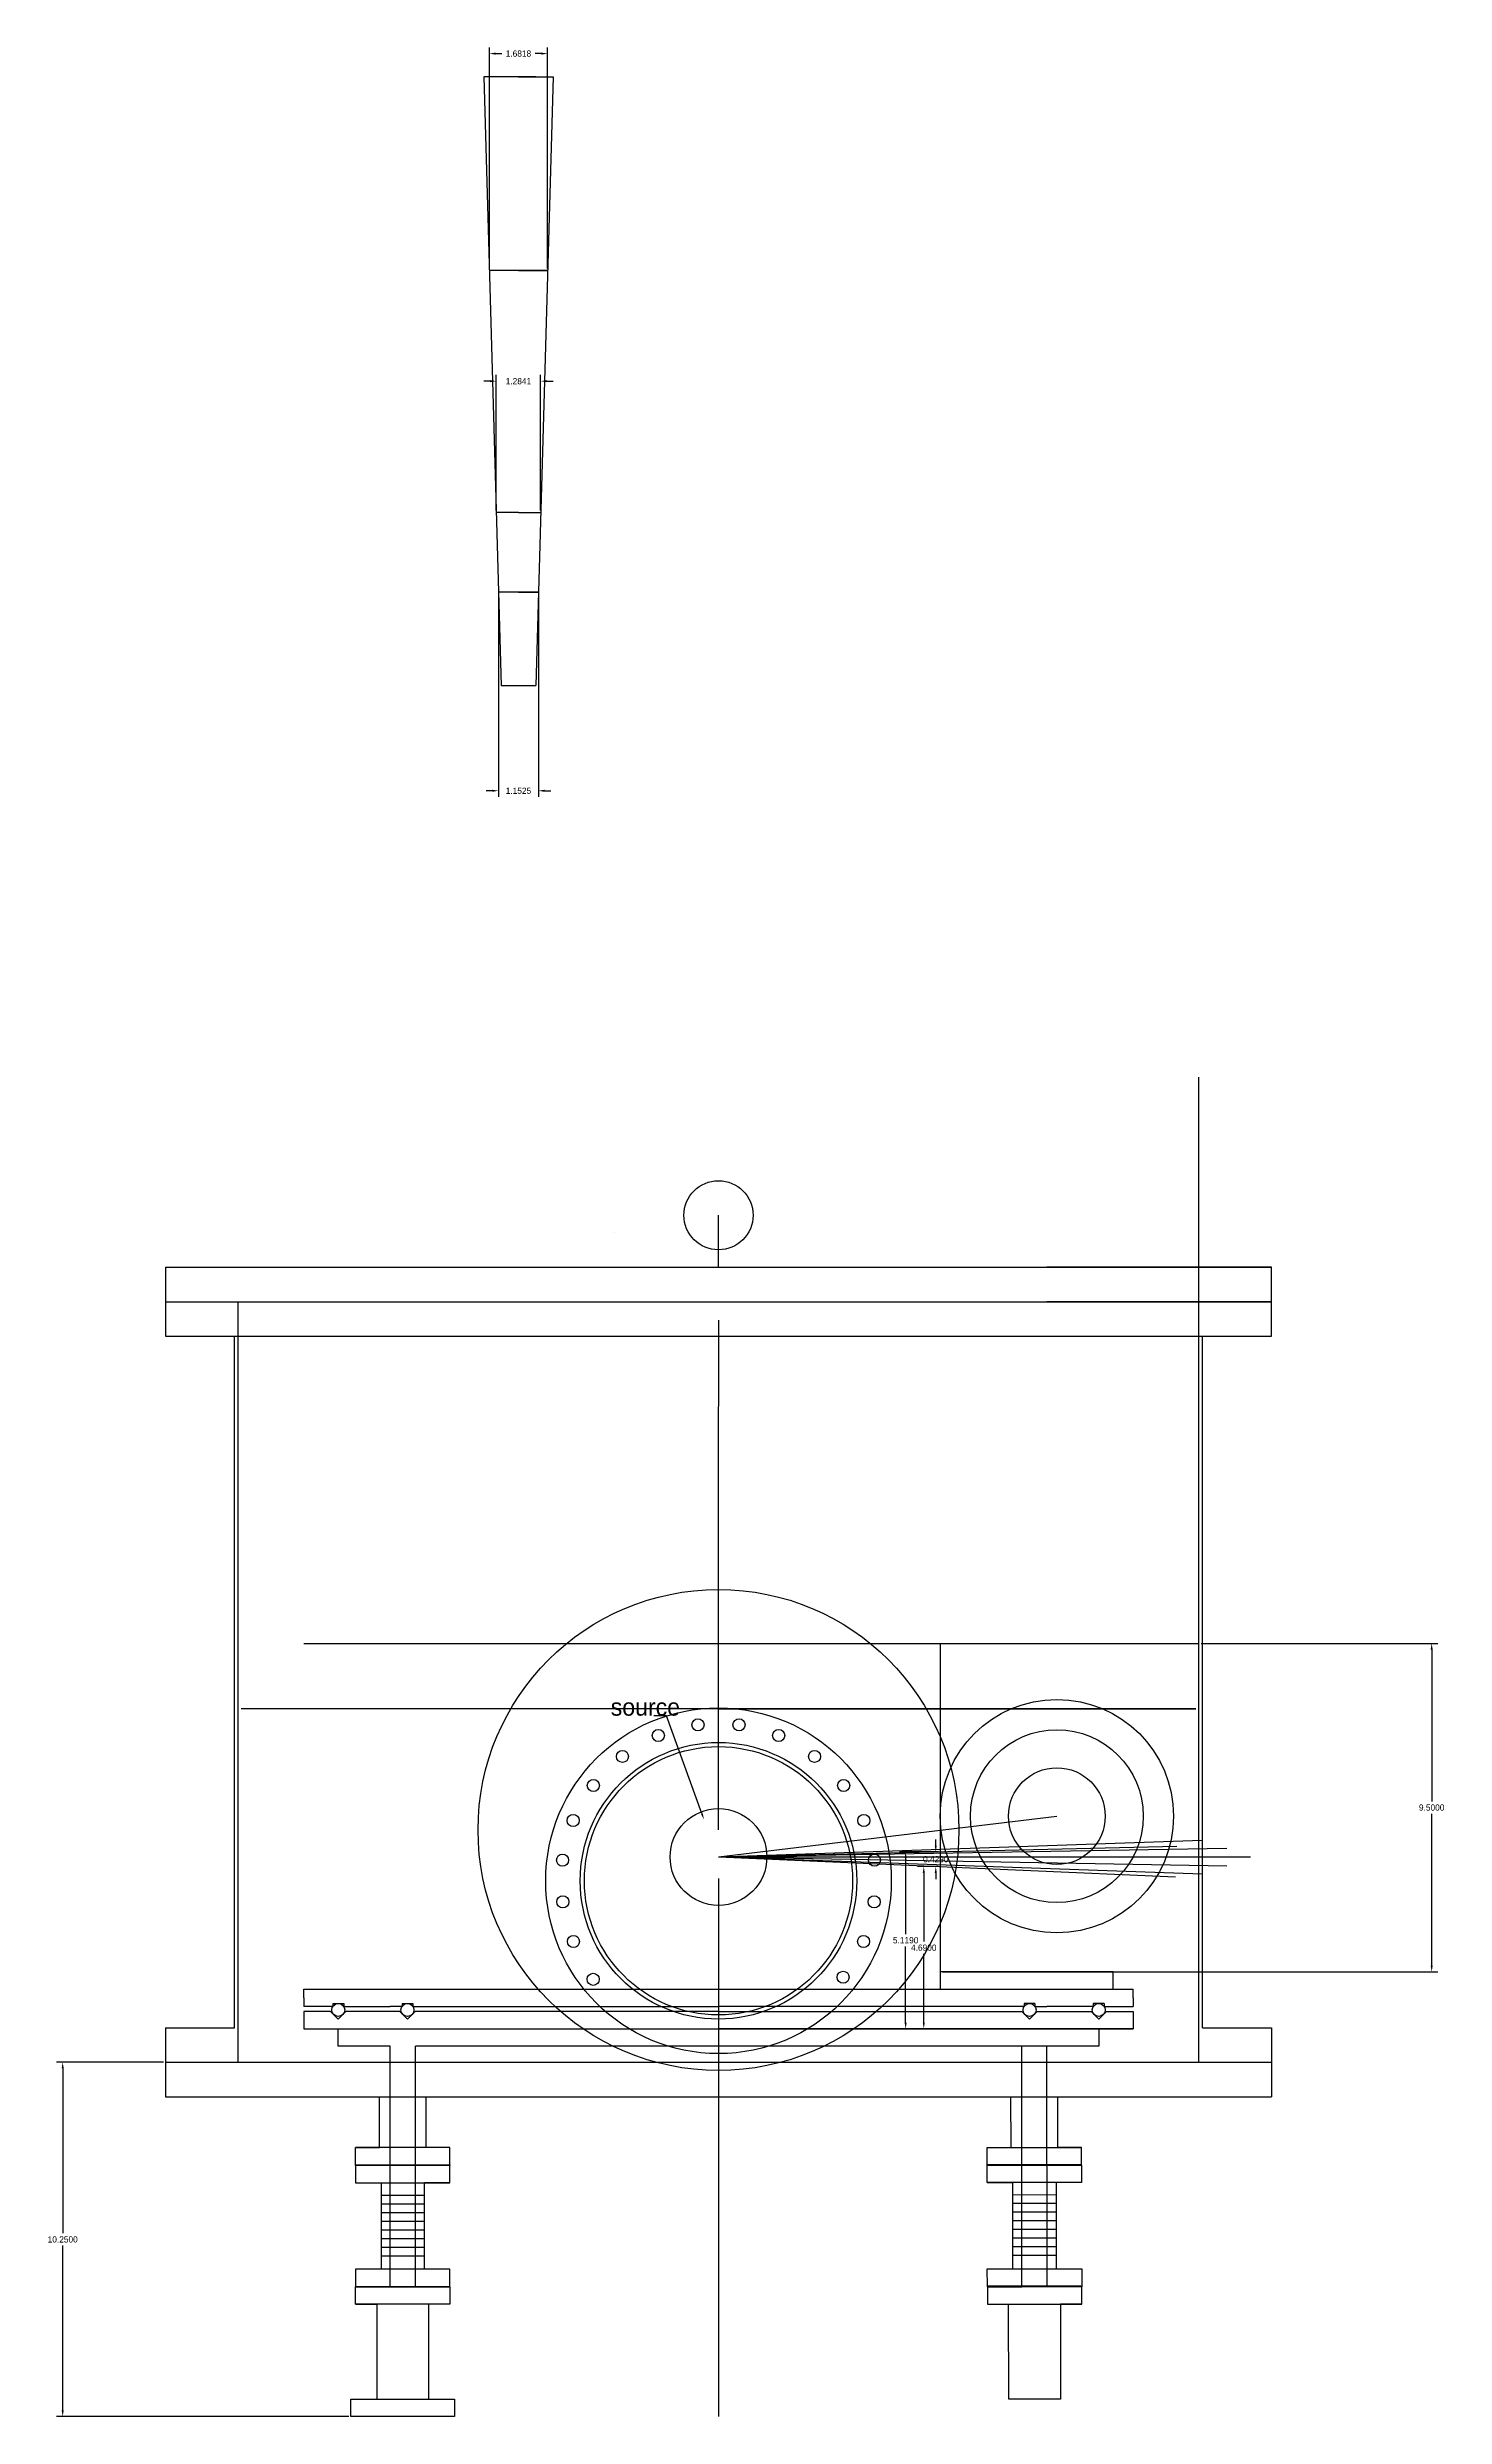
# Model space of a CAD drawing. Header units: inches. Extents: x -116 to 250, y -199 to 80.
# Drawn here: x -17 to 23.4, y -199.4 to -130.9 of the extents above; entities that cross this region are included whole.
import ezdxf
from ezdxf import colors
from ezdxf.entities.mleader import LeaderData, LeaderLine
from ezdxf.math import Vec2, Vec3

# ---------------------------------------------------------------- set-up
doc = ezdxf.new("R2010")
doc.units = ezdxf.units.IN
doc.header["$MEASUREMENT"] = 0
doc.dimstyles.get("Standard").update_dxf_attribs({"dimtxt": 0.18, "dimasz": 0.18, "dimexe": 0.18, "dimexo": 0.0625, "dimgap": 0.09, "dimtad": 0, "dimtih": 1, "dimtoh": 1, "dimdec": 4, "dimzin": 0, "dimdsep": 46, "dimtxsty": 'Standard', "dimcen": 0.09, "dimadec": 0, "dimazin": 0, "dimtfac": 1, "dimtdec": 4, "dimtofl": 0, "dimtmove": 0, "dimatfit": 3, "dimfxl": 1, "dimtolj": 1, "dimtzin": 0, "dimarcsym": 0})

# ---------------------------------------------------------------- blocks, each defined once
blk = doc.blocks.new('*D52')
at = {"color": 0, "lineweight": -2, "transparency": 16777216}
for p, q in [((-3.935, -146.718), (-3.935, -152.584)), ((-2.783, -146.751), (-2.783, -152.584)), ((-4.115, -152.404), (-4.295, -152.404)), ((-2.603, -152.404), (-2.423, -152.404))]:
    blk.add_line(p, q, dxfattribs=at)
at = {"color": 0, "transparency": 16777216}
for points in [[(-4.115, -152.374), (-4.115, -152.434), (-3.935, -152.404)], [(-2.603, -152.374), (-2.603, -152.434), (-2.783, -152.404)]]:
    blk.add_solid(points, dxfattribs=at)
at = {"layer": 'Defpoints', "color": 0, "transparency": 16777216}
for p in [(-3.935, -146.656), (-2.783, -146.689), (-2.783, -152.404)]:
    blk.add_point(p, dxfattribs=at)
at = {"color": 0, "transparency": 16777216, "insert": (-3.359, -152.404), "char_height": 0.18, "attachment_point": 5}
blk.add_mtext('\\A1;1.1525', dxfattribs=at)
blk = doc.blocks.new('*D53')
at = {"color": 0, "lineweight": -2, "transparency": 16777216}
for p, q in [((-4.001, -144.293), (-4.001, -140.376)), ((-2.717, -144.293), (-2.717, -140.376)), ((-4.181, -140.556), (-4.361, -140.556)), ((-2.537, -140.556), (-2.357, -140.556))]:
    blk.add_line(p, q, dxfattribs=at)
at = {"color": 0, "transparency": 16777216}
for points in [[(-4.181, -140.526), (-4.181, -140.586), (-4.001, -140.556)], [(-2.537, -140.526), (-2.537, -140.586), (-2.717, -140.556)]]:
    blk.add_solid(points, dxfattribs=at)
at = {"layer": 'Defpoints', "color": 0, "transparency": 16777216}
for p in [(-2.717, -140.556), (-4.001, -144.356), (-2.717, -144.356)]:
    blk.add_point(p, dxfattribs=at)
at = {"color": 0, "transparency": 16777216, "insert": (-3.359, -140.556), "char_height": 0.18, "attachment_point": 5}
blk.add_mtext('\\A1;1.2841', dxfattribs=at)
blk = doc.blocks.new('*D54')
at = {"color": 0, "lineweight": -2, "transparency": 16777216}
for p, q in [((-4.2, -137.293), (-4.2, -130.901)), ((-4.02, -131.081), (-3.839, -131.081)), ((-2.698, -131.081), (-2.879, -131.081)), ((-2.518, -137.293), (-2.518, -130.901))]:
    blk.add_line(p, q, dxfattribs=at)
at = {"color": 0, "transparency": 16777216}
for points in [[(-4.02, -131.051), (-4.02, -131.111), (-4.2, -131.081)], [(-2.698, -131.051), (-2.698, -131.111), (-2.518, -131.081)]]:
    blk.add_solid(points, dxfattribs=at)
at = {"layer": 'Defpoints', "color": 0, "transparency": 16777216}
for p in [(-2.518, -131.081), (-4.2, -137.356), (-2.518, -137.356)]:
    blk.add_point(p, dxfattribs=at)
at = {"color": 0, "transparency": 16777216, "insert": (-3.359, -131.081), "char_height": 0.18, "attachment_point": 5}
blk.add_mtext('\\A1;1.6818', dxfattribs=at)
blk = doc.blocks.new('*D55')
at = {"color": 0, "lineweight": -2, "transparency": 16777216}
for p, q in [((-13.633, -189.183), (-16.725, -189.183)), ((-16.545, -189.363), (-16.545, -194.128)), ((-16.545, -199.253), (-16.545, -194.488)), ((-8.268, -199.433), (-16.725, -199.433))]:
    blk.add_line(p, q, dxfattribs=at)
at = {"color": 0, "transparency": 16777216}
for points in [[(-16.575, -189.363), (-16.515, -189.363), (-16.545, -189.183)], [(-16.575, -199.253), (-16.515, -199.253), (-16.545, -199.433)]]:
    blk.add_solid(points, dxfattribs=at)
at = {"layer": 'Defpoints', "color": 0, "transparency": 16777216}
for p in [(-13.571, -189.183), (-16.545, -199.433), (-8.206, -199.433)]:
    blk.add_point(p, dxfattribs=at)
at = {"color": 0, "transparency": 16777216, "insert": (-16.545, -194.308), "char_height": 0.18, "attachment_point": 5}
blk.add_mtext('\\A1;10.2500', dxfattribs=at)
blk = doc.blocks.new('*D105')
at = {"color": 0, "lineweight": -2, "transparency": 16777216}
for p, q in [((16.392, -177.066), (23.243, -177.066)), ((23.063, -177.246), (23.063, -181.636)), ((23.063, -186.386), (23.063, -181.996)), ((8.906, -186.566), (23.243, -186.566))]:
    blk.add_line(p, q, dxfattribs=at)
at = {"color": 0, "transparency": 16777216}
for points in [[(23.033, -177.246), (23.093, -177.246), (23.063, -177.066)], [(23.033, -186.386), (23.093, -186.386), (23.063, -186.566)]]:
    blk.add_solid(points, dxfattribs=at)
at = {"layer": 'Defpoints', "color": 0, "transparency": 16777216}
for p in [(16.329, -177.066), (8.844, -186.566), (23.063, -186.566)]:
    blk.add_point(p, dxfattribs=at)
at = {"color": 0, "transparency": 16777216, "insert": (23.063, -181.816), "char_height": 0.18, "attachment_point": 5}
blk.add_mtext('\\A1;9.5000', dxfattribs=at)
blk = doc.blocks.new('*D106')
at = {"color": 0, "lineweight": -2, "transparency": 16777216}
for p, q in [((8.781, -183.524), (8.188, -183.524)), ((8.368, -183.704), (8.368, -185.689)), ((8.368, -188.034), (8.368, -186.049)), ((13.367, -188.214), (8.188, -188.214))]:
    blk.add_line(p, q, dxfattribs=at)
at = {"color": 0, "transparency": 16777216}
for points in [[(8.338, -183.704), (8.398, -183.704), (8.368, -183.524)], [(8.338, -188.034), (8.398, -188.034), (8.368, -188.214)]]:
    blk.add_solid(points, dxfattribs=at)
at = {"layer": 'Defpoints', "color": 0, "transparency": 16777216}
for p in [(8.368, -183.524), (8.844, -183.524), (13.429, -188.214)]:
    blk.add_point(p, dxfattribs=at)
at = {"color": 0, "transparency": 16777216, "insert": (8.368, -185.869), "char_height": 0.18, "attachment_point": 5}
blk.add_mtext('\\A1;4.6900', dxfattribs=at)
blk = doc.blocks.new('*D109')
at = {"color": 0, "lineweight": -2, "transparency": 16777216}
for p, q in [((8.781, -183.095), (7.663, -183.095)), ((7.843, -183.275), (7.843, -185.475)), ((7.843, -188.034), (7.843, -185.835)), ((8.306, -188.214), (7.663, -188.214))]:
    blk.add_line(p, q, dxfattribs=at)
at = {"color": 0, "transparency": 16777216}
for points in [[(7.813, -183.275), (7.873, -183.275), (7.843, -183.095)], [(7.813, -188.034), (7.873, -188.034), (7.843, -188.214)]]:
    blk.add_solid(points, dxfattribs=at)
at = {"layer": 'Defpoints', "color": 0, "transparency": 16777216}
for p in [(7.843, -183.095), (8.844, -183.095), (8.368, -188.214)]:
    blk.add_point(p, dxfattribs=at)
at = {"color": 0, "transparency": 16777216, "insert": (7.843, -185.655), "char_height": 0.18, "attachment_point": 5}
blk.add_mtext('\\A1;5.1190', dxfattribs=at)
blk = doc.blocks.new('*D110')
at = {"color": 0, "lineweight": -2, "transparency": 16777216}
for p, q in [((8.715, -182.915), (8.715, -182.735)), ((8.781, -183.095), (8.535, -183.095)), ((8.781, -183.524), (8.535, -183.524)), ((8.715, -183.704), (8.715, -183.884))]:
    blk.add_line(p, q, dxfattribs=at)
at = {"color": 0, "transparency": 16777216}
for points in [[(8.685, -182.915), (8.745, -182.915), (8.715, -183.095)], [(8.685, -183.704), (8.745, -183.704), (8.715, -183.524)]]:
    blk.add_solid(points, dxfattribs=at)
at = {"layer": 'Defpoints', "color": 0, "transparency": 16777216}
for p in [(8.715, -183.524), (8.844, -183.095), (8.844, -183.524)]:
    blk.add_point(p, dxfattribs=at)
at = {"color": 0, "transparency": 16777216, "insert": (8.715, -183.31), "char_height": 0.18, "attachment_point": 5}
blk.add_mtext('\\A1;0.4290', dxfattribs=at)

msp = doc.modelspace()

# ---------------------------------------------------------------- linework, layer by layer
for p, q in [((-3.35866, -131.75583), (-4.35866, -131.75583)), ((-4.35866, -131.75583), (-3.85866, -149.35583)), ((-2.85866, -131.75583), (-3.85866, -131.75583)), ((-3.35866, -131.75583), (-2.35866, -131.75583)), ((-2.35866, -131.75583), (-2.85866, -149.35583)), ((-2.51775, -137.35583), (-4.19957, -137.35583)), ((-3.35866, -137.35583), (-2.51775, -137.35583)), ((-3.35866, -144.35583), (-4.0007, -144.35583)), ((-3.35866, -144.35583), (-2.71661, -144.35583)), ((-2.78195, -146.65583), (-3.93536, -146.65583)), ((-3.35866, -146.65583), (-2.78195, -146.65583)), ((-3.85866, -149.35583), (-2.85866, -149.35583)), ((16.3291, -184.96446), (16.3291, -160.68538)), ((2.4291, -166.18305), (2.4291, -164.68305)), ((-0.5709, -165.18305), (-0.5709, -165.18305)), ((-13.5709, -166.18305), (-13.5709, -167.18305)), ((-13.5709, -166.18305), (18.4291, -166.18305)), ((-13.5709, -166.18305), (18.4291, -166.18305)), ((-0.5709, -166.18305), (-0.5709, -166.18305)), ((18.4291, -166.18305), (11.9291, -166.18305)), ((18.4291, -167.18305), (18.4291, -166.18305)), ((-13.5709, -167.18305), (-13.5709, -168.18305)), ((-13.5709, -167.18305), (18.4291, -167.18305)), ((-13.5709, -167.18305), (18.4291, -167.18305)), ((-13.5709, -167.18305), (18.4291, -167.18305)), ((-11.4709, -189.18305), (-11.4709, -167.18305)), ((18.4291, -167.18305), (11.9291, -167.18305)), ((16.3291, -189.18305), (16.3291, -167.18305)), ((18.4291, -168.18305), (18.4291, -167.18305)), ((2.4291, -172.7143), (2.44326, -167.71432)), ((-13.5709, -168.18305), (18.4291, -168.18305)), ((-11.5709, -188.18305), (-11.5709, -168.18305)), ((16.4291, -188.18305), (16.4291, -168.18305)), ((2.4291, -177.7143), (2.4291, -172.7143)), ((-9.5709, -177.06646), (16.3291, -177.06646)), ((8.8435, -177.06646), (8.8435, -186.56646)), ((2.4291, -182.4643), (2.4291, -177.7143)), ((16.2416, -178.9643), (-11.3834, -178.9643)), ((11.4291, -178.9643), (2.4291, -178.9643)), ((2.4291, -178.9643), (16.2416, -178.9643)), ((2.4291, -183.24426), (12.2185, -182.06426)), ((2.4291, -183.24426), (16.42057, -182.75566)), ((2.4291, -183.24426), (15.68822, -182.93642)), ((2.4291, -183.24426), (17.13226, -182.98761)), ((2.4291, -183.24426), (17.82157, -183.24426)), ((2.4291, -183.24426), (17.13226, -183.5009)), ((2.4291, -183.24426), (16.42057, -183.73285)), ((2.4291, -183.24426), (15.65246, -183.8216)), ((2.4291, -183.8705), (2.4291, -199.433)), ((-9.5709, -187.31646), (-9.5709, -187.06646)), ((-9.5709, -187.06646), (14.4291, -187.06646)), ((14.4291, -187.31646), (14.4291, -187.06646)), ((-9.5709, -187.31646), (-9.5709, -187.56646)), ((-8.72715, -187.56646), (-9.5709, -187.56646)), ((-8.79187, -187.7143), (-9.5709, -187.7143)), ((-9.5709, -187.7143), (-9.5709, -188.2143)), ((-8.5709, -187.93527), (-8.79187, -187.7143)), ((-8.72715, -187.4826), (-8.41465, -187.4826)), ((-8.72715, -187.4826), (-8.72715, -187.56646)), ((-8.34993, -187.7143), (-8.5709, -187.93527)), ((-8.41465, -187.4826), (-8.41465, -187.56646)), ((-8.41465, -187.56646), (-7.0709, -187.56646)), ((-7.0709, -187.7143), (-8.34993, -187.7143)), ((-6.72715, -187.56646), (-7.0709, -187.56646)), ((-6.79187, -187.7143), (-7.0709, -187.7143)), ((-6.5709, -187.93527), (-6.79187, -187.7143)), ((-6.72715, -187.4826), (-6.41465, -187.4826)), ((-6.72715, -187.4826), (-6.72715, -187.56646)), ((-6.34993, -187.7143), (-6.5709, -187.93527)), ((-6.41465, -187.4826), (-6.41465, -187.56646)), ((-6.41465, -187.56646), (2.4291, -187.56646)), ((2.4291, -187.7143), (-6.34993, -187.7143)), ((11.27285, -187.56646), (2.4291, -187.56646)), ((2.4291, -187.7143), (11.20813, -187.7143)), ((11.20813, -187.7143), (11.4291, -187.93527)), ((11.27285, -187.4826), (11.27285, -187.56646)), ((11.58535, -187.4826), (11.27285, -187.4826)), ((11.4291, -187.93527), (11.65007, -187.7143)), ((11.58535, -187.4826), (11.58535, -187.56646)), ((11.58535, -187.56646), (11.9291, -187.56646)), ((11.65007, -187.7143), (11.9291, -187.7143)), ((13.27285, -187.56646), (11.9291, -187.56646)), ((11.9291, -187.7143), (13.20813, -187.7143)), ((13.20813, -187.7143), (13.4291, -187.93527)), ((13.27285, -187.4826), (13.27285, -187.56646)), ((13.58535, -187.4826), (13.27285, -187.4826)), ((13.4291, -187.93527), (13.65007, -187.7143)), ((13.58535, -187.4826), (13.58535, -187.56646)), ((13.58535, -187.56646), (14.4291, -187.56646)), ((13.65007, -187.7143), (14.4291, -187.7143)), ((14.4291, -187.31646), (14.4291, -187.56646)), ((14.4291, -187.7143), (14.4291, -188.2143)), ((-13.5709, -188.18305), (-11.5709, -188.18305)), ((-13.5709, -188.18305), (-13.5709, -189.18305)), ((-9.5709, -188.2143), (-7.0709, -188.2143)), ((-9.5709, -188.2143), (14.4291, -188.2143)), ((-8.5709, -188.7143), (-8.5709, -188.2143)), ((-8.5709, -188.2143), (13.4291, -188.2143)), ((-7.0709, -188.2143), (2.4291, -188.2143)), ((13.4291, -188.2143), (2.4291, -188.2143)), ((11.9291, -188.2143), (2.4291, -188.2143)), ((14.4291, -188.2143), (11.9291, -188.2143)), ((13.4291, -188.2143), (13.4291, -188.7143)), ((16.4291, -188.18305), (18.4291, -188.18305)), ((18.4291, -188.18305), (18.4291, -189.18305)), ((-7.0709, -188.7143), (-8.5709, -188.7143)), ((-7.0709, -195.683), (-7.0709, -188.7143)), ((-6.3409, -195.683), (-6.3409, -188.7143)), ((13.4291, -188.7143), (-6.3409, -188.7143)), ((11.20719, -195.67691), (11.20242, -188.70821)), ((11.93719, -195.6764), (11.93242, -188.7077)), ((-13.5709, -189.18305), (-7.0709, -189.18305)), ((-13.5709, -189.18305), (-7.0709, -189.18305)), ((-13.5709, -189.18305), (-13.5709, -190.18305)), ((-11.4709, -189.18305), (-8.5709, -189.18305)), ((-8.5709, -189.18305), (-7.0709, -189.18305)), ((-7.0709, -189.18305), (-6.3409, -189.18305)), ((-6.3409, -189.18305), (11.20275, -189.18305)), ((-6.3409, -189.18305), (11.20275, -189.18305)), ((11.20275, -189.18305), (11.93275, -189.18305)), ((11.93275, -189.18305), (18.4291, -189.18305)), ((11.93275, -189.18305), (18.4291, -189.18305)), ((18.4291, -189.18305), (18.4291, -190.18305)), ((-13.5709, -190.18305), (18.4291, -190.18305)), ((-7.3834, -191.65175), (-7.3834, -190.18305)), ((-6.0284, -191.65175), (-6.0284, -190.18305)), ((10.89189, -191.64588), (10.89094, -190.17718)), ((12.24689, -191.64494), (12.24594, -190.17624)), ((-5.3409, -191.65175), (-8.0709, -191.65175)), ((-8.0709, -191.65175), (-7.3834, -191.65175)), ((-8.0709, -192.15175), (-8.0709, -191.65175)), ((-5.3409, -191.65175), (-6.0284, -191.65175)), ((-5.3409, -192.15175), (-5.3409, -191.65175)), ((10.20439, -191.64635), (12.93439, -191.64446)), ((10.20439, -191.64635), (10.89189, -191.64588)), ((10.20474, -192.14635), (10.20439, -191.64635)), ((12.93439, -191.64446), (12.24689, -191.64494)), ((12.93474, -192.14446), (12.93439, -191.64446)), ((-8.0709, -192.15175), (-5.3409, -192.15175)), ((-8.0709, -192.16738), (-8.0709, -192.15175)), ((-5.3409, -192.16738), (-8.0709, -192.16738)), ((-8.0709, -192.16738), (-8.0709, -192.66738)), ((-5.3409, -192.15175), (-5.3409, -192.16738)), ((-5.3409, -192.66738), (-5.3409, -192.16738)), ((12.93474, -192.14446), (10.20474, -192.14635)), ((10.20474, -192.14635), (10.20475, -192.16198)), ((10.20475, -192.16198), (12.93475, -192.16008)), ((10.2051, -192.66198), (10.20475, -192.16198)), ((12.93475, -192.16008), (12.93474, -192.14446)), ((12.93475, -192.16008), (12.9351, -192.66008)), ((-8.0709, -192.66738), (-5.3409, -192.66738)), ((-8.0709, -192.66738), (-7.3309, -192.66738)), ((-7.3309, -192.66738), (-7.3309, -195.16738)), ((-7.3309, -193.02906), (-6.0809, -193.02906)), ((-7.3309, -193.02906), (-6.0809, -193.02906)), ((-5.3409, -192.66738), (-6.0809, -192.66738)), ((-6.0809, -195.16738), (-6.0809, -192.66738)), ((12.9351, -192.66008), (10.2051, -192.66198)), ((10.2051, -192.66198), (10.9451, -192.66147)), ((10.94684, -195.16146), (10.9451, -192.66147)), ((12.19535, -193.02228), (10.94535, -193.02315)), ((12.19535, -193.02228), (10.94535, -193.02315)), ((12.9351, -192.66008), (12.1951, -192.6606)), ((12.1951, -192.6606), (12.19684, -195.1606)), ((-7.3309, -193.27906), (-6.0809, -193.27906)), ((-7.3309, -193.52906), (-6.0809, -193.52906)), ((-7.3309, -193.77906), (-6.0809, -193.77906)), ((12.19552, -193.27228), (10.94552, -193.27315)), ((12.1957, -193.52228), (10.9457, -193.52315)), ((12.19587, -193.77228), (10.94587, -193.77315)), ((-7.3309, -194.02906), (-6.0809, -194.02906)), ((-7.3309, -194.27906), (-6.0809, -194.27906)), ((-7.3309, -194.27906), (-6.0809, -194.27906)), ((-7.3309, -194.52906), (-6.0809, -194.52906)), ((-7.3309, -194.52906), (-6.0809, -194.52906)), ((12.19604, -194.02228), (10.94604, -194.02315)), ((12.19622, -194.27228), (10.94622, -194.27315)), ((12.19622, -194.27228), (10.94622, -194.27315)), ((12.19639, -194.52228), (10.94639, -194.52315)), ((12.19639, -194.52228), (10.94639, -194.52315)), ((-7.3309, -195.16738), (-8.0709, -195.16738)), ((-8.0709, -195.16738), (-8.0709, -195.66738)), ((-7.3309, -194.77906), (-6.0809, -194.77906)), ((-6.0809, -195.16738), (-7.3309, -195.16738)), ((-5.3409, -195.16738), (-6.0809, -195.16738)), ((-5.3409, -195.66738), (-5.3409, -195.16738)), ((10.20684, -195.16198), (10.94684, -195.16146)), ((10.20718, -195.66198), (10.20684, -195.16198)), ((12.19657, -194.77228), (10.94657, -194.77315)), ((10.94684, -195.16146), (12.19684, -195.1606)), ((12.19684, -195.1606), (12.93683, -195.16008)), ((12.93683, -195.16008), (12.93718, -195.66008)), ((-8.0709, -195.66738), (-5.3409, -195.66738)), ((-8.0709, -195.66738), (-8.0709, -195.683)), ((-8.0709, -195.683), (-5.3409, -195.683)), ((-8.0709, -196.183), (-8.0709, -195.683)), ((-8.0709, -195.683), (-7.0709, -195.683)), ((-5.3409, -195.683), (-6.3409, -195.683)), ((-5.3409, -195.683), (-5.3409, -195.66738)), ((-5.3409, -195.683), (-5.3409, -196.183)), ((12.93718, -195.66008), (10.20718, -195.66198)), ((10.20719, -195.6776), (10.20718, -195.66198)), ((12.93719, -195.67571), (10.20719, -195.6776)), ((10.20719, -195.6776), (11.20719, -195.67691)), ((10.20719, -195.6776), (10.20754, -196.1776)), ((12.93719, -195.67571), (11.93719, -195.6764)), ((12.93718, -195.66008), (12.93719, -195.67571)), ((12.93754, -196.17571), (12.93719, -195.67571)), ((-5.3409, -196.183), (-8.0709, -196.183)), ((-8.0709, -196.183), (-7.4559, -196.183)), ((-7.4559, -196.183), (-7.4559, -198.933)), ((-5.3409, -196.183), (-5.9559, -196.183)), ((-5.9559, -198.933), (-5.9559, -196.183)), ((10.20754, -196.1776), (12.93754, -196.17571)), ((10.20754, -196.1776), (10.82254, -196.17718)), ((10.82445, -198.92718), (10.82254, -196.17718)), ((12.93754, -196.17571), (12.32254, -196.17613)), ((12.32254, -196.17613), (12.32445, -198.92613)), ((-7.4559, -198.933), (-5.9559, -198.933)), ((12.32445, -198.92613), (10.82445, -198.92718))]:
    msp.add_line(p, q)
for points in [[(8.8435, -187.06646), (13.8435, -187.06646), (13.8435, -186.56646), (8.8435, -186.56646)], [(-8.2059, -198.933), (-5.2059, -198.933), (-5.2059, -199.433), (-8.2059, -199.433)]]:
    msp.add_lwpolyline(points, close=True)
for centre, radius in [((2.4291, -164.68305), 1), ((2.4291, -182.4643), 6.95674), ((12.2185, -182.06426), 3.375), ((2.4291, -183.93305), 5), ((1.83521, -179.42198), 0.175), ((3.023, -179.42198), 0.175), ((2.4291, -183.93305), 4), ((2.4291, -183.93305), 3.88), ((-0.35121, -180.33624), 0.175), ((0.68789, -179.7294), 0.175), ((4.17031, -179.7294), 0.175), ((5.20941, -180.33624), 0.175), ((12.2185, -182.06426), 2.5), ((12.2185, -182.06426), 1.4), ((-1.1911, -181.17613), 0.175), ((6.0493, -181.17613), 0.175), ((-1.77455, -182.19184), 0.175), ((2.4291, -183.24426), 1.4), ((6.63275, -182.19184), 0.175), ((-2.08197, -183.33916), 0.175), ((6.94018, -183.33916), 0.175), ((-2.07599, -184.54246), 0.175), ((6.93419, -184.54246), 0.175), ((-1.76857, -185.68978), 0.175), ((6.62677, -185.68978), 0.175), ((-1.19599, -186.78419), 0.175), ((6.03374, -186.72462), 0.175), ((-8.5709, -187.6701), 0.1875), ((-6.5709, -187.6701), 0.1875), ((11.4291, -187.6701), 0.1875), ((13.4291, -187.6701), 0.1875)]:
    msp.add_circle(centre, radius)

# ---------------------------------------------------------------- texts
at = {"insert": (-0.68944, -178.65734), "char_height": 0.5, "attachment_point": 1}
msp.add_mtext_dynamic_manual_height_columns('source', width=1.9970263, gutter_width=1, heights=[0], dxfattribs=at)

# ---------------------------------------------------------------- dimensions: what is measured, and where the dimension line sits
for base, p1, p2, picture, middle in [((-2.51775, -131.0809), (-4.19957, -137.35583), (-2.51775, -137.35583), '*D54', (-3.35866, -131.0809)), ((-2.71661, -140.55583), (-4.0007, -144.35583), (-2.71661, -144.35583), '*D53', (-3.35866, -140.55583)), ((-2.78288, -152.40389), (-3.93536, -146.65583), (-2.78288, -146.68857), '*D52', (-3.35912, -152.40389))]:
    dim = msp.add_linear_dim(base=base, p1=p1, p2=p2, dimstyle='Standard')
    dim.commit()
    dim.dimension.update_dxf_attribs({"geometry": picture, "text_midpoint": middle})
for base, p1, p2, picture, middle in [((23.06256, -186.56646), (16.3291, -177.06646), (8.8435, -186.56646), '*D105', (23.06256, -181.81646)), ((8.71488, -183.52432), (8.8435, -183.09533), (8.8435, -183.52432), '*D110', (8.71488, -183.30983)), ((7.84333, -183.09533), (8.36816, -188.2143), (8.8435, -183.09533), '*D109', (7.84333, -185.65482)), ((8.36816, -183.52432), (13.4291, -188.2143), (8.8435, -183.52432), '*D106', (8.36816, -185.86931)), ((-16.545126893, -199.4330021874), (-13.5708990195, -189.1830521874), (-8.2058990195, -199.4330021874), '*D55', (-16.545126893, -194.3080271874))]:
    dim = msp.add_linear_dim(base=base, p1=p1, p2=p2, angle=90, dimstyle='Standard')
    dim.commit()
    dim.dimension.update_dxf_attribs({"geometry": picture, "text_midpoint": middle})

# ---------------------------------------------------------------- leaders
ml = msp.add_multileader_mtext('Standard')
ml.set_content('', color=256)
ml.set_leader_properties()
ml.build(insert=Vec2(0, 0))
ml.multileader.update_dxf_attribs({"dogleg_length": 0.36, "arrow_head_size": 0.18})
ctx = ml.context
ctx.base_point, ctx.char_height, ctx.arrow_head_size, ctx.landing_gap_size, ctx.plane_origin = Vec3(0.38221, -179.16553), 0.18, 0.18, 0.09, Vec3(2.00846, -182.16062)
ctx.text_align_type = 2
notes = []
notes.append((ctx, [(0, (1, 1, 0), (0.92221, -179.16553), (-1, 0), 0.36, [(0, [(2.00846, -182.16062)], 0, [])])]))
ctx.mtext.insert, ctx.mtext.alignment, ctx.mtext.flow_direction = Vec3(0.47221, -179.07553), 3, 5
for ctx, leaders in notes:
    for number, flags, end, landing, length, lines in leaders:
        leader = LeaderData()
        leader.index, (leader.has_last_leader_line, leader.has_dogleg_vector, leader.attachment_direction) = number, flags
        leader.last_leader_point, leader.dogleg_vector, leader.dogleg_length = Vec3(end), Vec3(landing), length
        for number, points, colour, breaks in lines:
            line = LeaderLine()
            line.index, line.vertices, line.color, line.breaks = number, Vec3.list(points), colors.encode_raw_color(colour), breaks
            leader.lines.append(line)
        ctx.leaders.append(leader)

doc.saveas('drawing.dxf')
